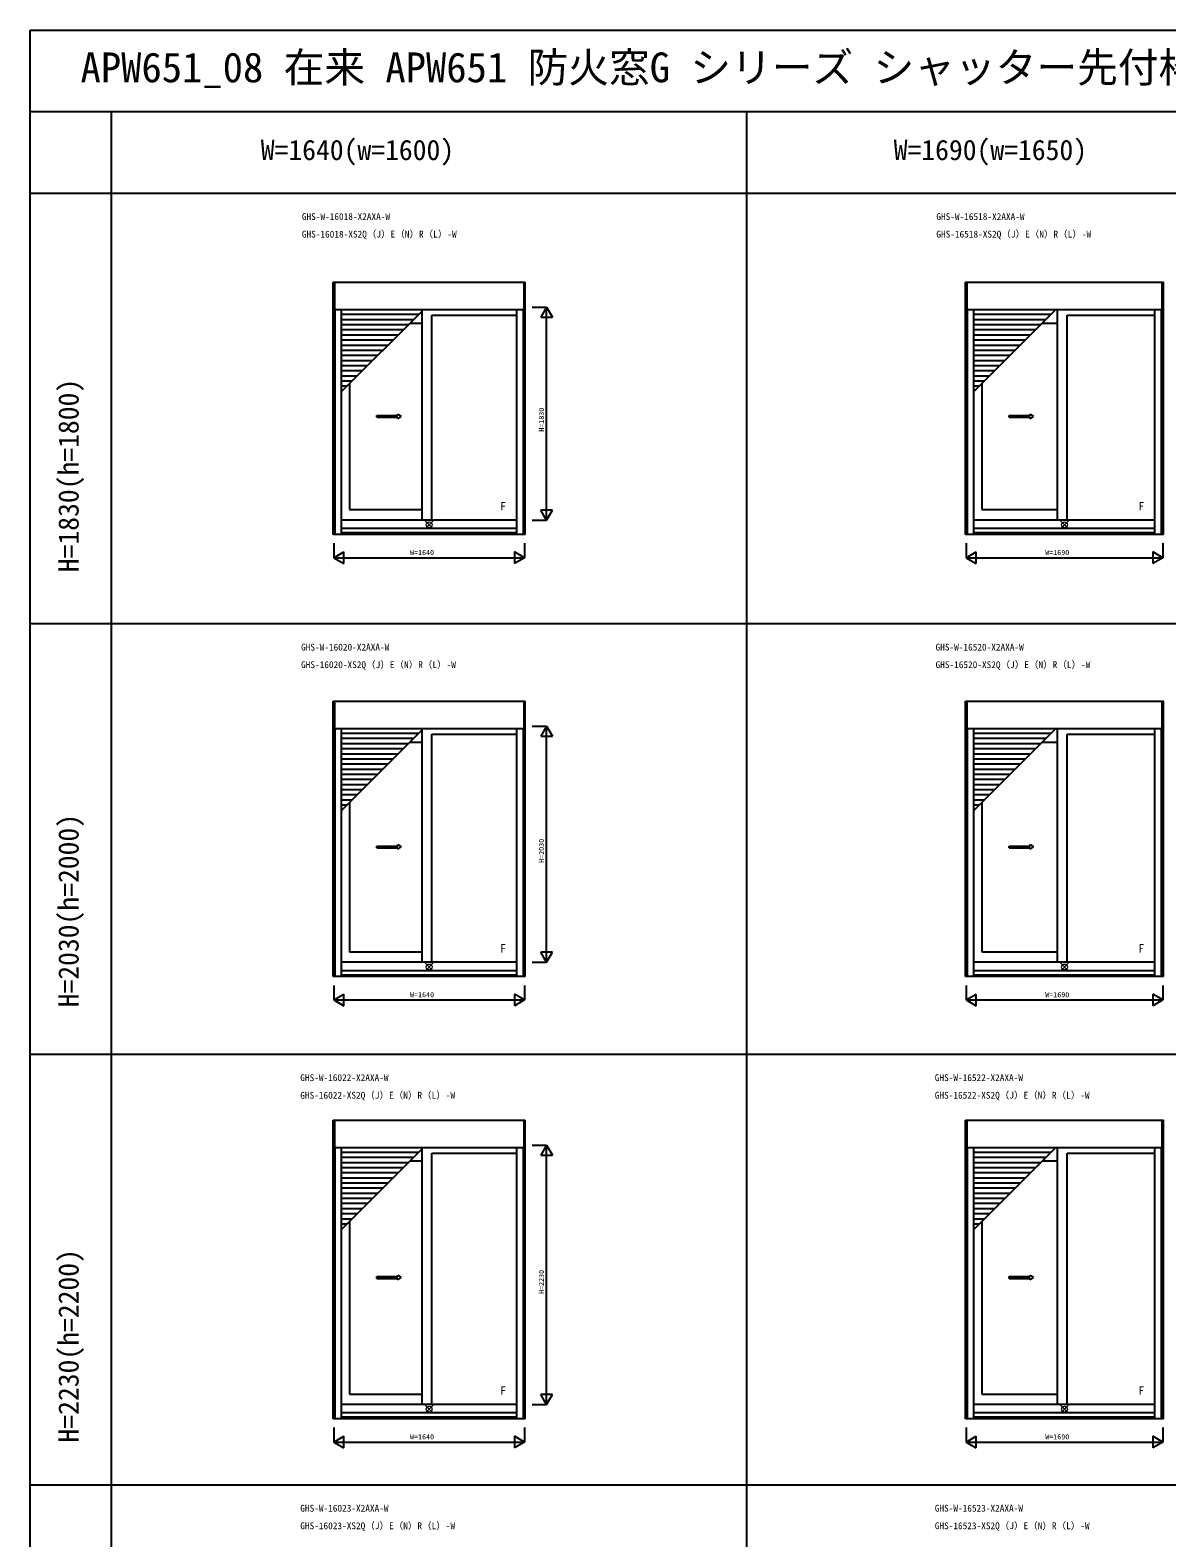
# Model space of a CAD drawing. Units: millimetres, scale not verified. Extents: x -19250 to 19250, y -14000 to 14000.
# Drawn here: x -19250 to -9480, y 1043 to 14000 of the extents above; entities that cross this region are included whole.
import ezdxf
from ezdxf.enums import TextEntityAlignment as Align

# ---------------------------------------------------------------- set-up
doc = ezdxf.new("R2010")
doc.units = ezdxf.units.MM
doc.header["$LTSCALE"] = 50
for name, color, linetype in [('0-0_0', 7, 'Continuous'), ('0-1_YKK_A1', 4, 'Continuous'), ('0-4_YKK_F1', 7, 'Continuous'), ('0-6_YKK_N1', 2, 'Continuous')]:
    doc.layers.add(name, color=color, linetype=linetype)
doc.layers.add('0-5_YKK_IN', color=1, linetype='Continuous', lineweight=18)
doc.styles.add('ＭＳ ゴシック', font='')
doc.styles.get('ＭＳ ゴシック').set_extended_font_data('MS Gothic')

msp = doc.modelspace()

# ---------------------------------------------------------------- linework, layer by layer
at = {"layer": '0-1_YKK_A1'}
for p, q in [((-16646, 11833.75), (-14994, 11833.75)), ((-16646, 9666.25), (-16646, 11833.75)), ((-15007, 11833.75), (-15007, 11599.25)), ((-14994, 9666.25), (-14994, 11833.75)), ((-11211, 11833.75), (-9509, 11833.75)), ((-11211, 9666.25), (-11211, 11833.75)), ((-9522, 11833.75), (-9522, 11599.25)), ((-9509, 9666.25), (-9509, 11833.75)), ((-16629, 9666.25), (-16629, 11599.25)), ((-16573, 9666.25), (-16573, 11599.25)), ((-16573, 10894.35), (-15881, 11586.35)), ((-15912.1, 11555.25), (-16573, 11555.25)), ((-15881, 9789.25), (-15881, 11599.25)), ((-15797, 9789.25), (-15797, 11549.26)), ((-15797, 11549.26), (-15067, 11549.26)), ((-15067, 9666.25), (-15067, 11599.25)), ((-15011, 9666.25), (-15011, 11599.25)), ((-11194, 9666.25), (-11194, 11599.25)), ((-11138, 9666.25), (-11138, 11599.25)), ((-11138, 10894.35), (-10433.1, 11599.25)), ((-10477.1, 11555.25), (-11138, 11555.25)), ((-10421, 9789.25), (-10421, 11599.25)), ((-10337, 9789.25), (-10337, 11549.26)), ((-10337, 11549.26), (-9582, 11549.26)), ((-9582, 9666.25), (-9582, 11599.25)), ((-9526, 9666.25), (-9526, 11599.25)), ((-15956.1, 11511.25), (-16573, 11511.25)), ((-16000.1, 11467.25), (-16573, 11467.25)), ((-16044.1, 11423.25), (-16573, 11423.25)), ((-15985.1, 11482.25), (-15881, 11482.25)), ((-10521.1, 11511.25), (-11138, 11511.25)), ((-10565.1, 11467.25), (-11138, 11467.25)), ((-10609.1, 11423.25), (-11138, 11423.25)), ((-10550.1, 11482.25), (-10421, 11482.25)), ((-16088.1, 11379.25), (-16573, 11379.25)), ((-16132.1, 11335.25), (-16573, 11335.25)), ((-16176.1, 11291.25), (-16573, 11291.25)), ((-10653.1, 11379.25), (-11138, 11379.25)), ((-10697.1, 11335.25), (-11138, 11335.25)), ((-10741.1, 11291.25), (-11138, 11291.25)), ((-16220.1, 11247.25), (-16573, 11247.25)), ((-16264.1, 11203.25), (-16573, 11203.25)), ((-16308.1, 11159.25), (-16573, 11159.25)), ((-10785.1, 11247.25), (-11138, 11247.25)), ((-10829.1, 11203.25), (-11138, 11203.25)), ((-10873.1, 11159.25), (-11138, 11159.25)), ((-16352.1, 11115.25), (-16573, 11115.25)), ((-16396.1, 11071.25), (-16573, 11071.25)), ((-16440.1, 11027.25), (-16573, 11027.25)), ((-10917.1, 11115.25), (-11138, 11115.25)), ((-10961.1, 11071.25), (-11138, 11071.25)), ((-11005.1, 11027.25), (-11138, 11027.25)), ((-16484.1, 10983.25), (-16573, 10983.25)), ((-16528.1, 10939.25), (-16573, 10939.25)), ((-16505, 10962.35), (-16505, 9879.25)), ((-11049.1, 10983.25), (-11138, 10983.25)), ((-11093.1, 10939.25), (-11138, 10939.25)), ((-11070, 10962.35), (-11070, 9879.25)), ((-16271.17, 10688.25), (-16089.83, 10688.26)), ((-16271.16, 10673.25), (-16271.16, 10688.25)), ((-16271.16, 10673.25), (-16089.83, 10673.26)), ((-16089.83, 10688.26), (-16089.83, 10700.76)), ((-16089.83, 10700.76), (-16059.83, 10680.76)), ((-16089.83, 10660.76), (-16059.83, 10680.76)), ((-16089.83, 10660.76), (-16089.83, 10673.26)), ((-10836.17, 10688.25), (-10654.83, 10688.26)), ((-10836.16, 10673.25), (-10836.16, 10688.25)), ((-10836.16, 10673.25), (-10654.83, 10673.26)), ((-10654.83, 10688.26), (-10654.83, 10700.76)), ((-10654.83, 10700.76), (-10624.83, 10680.76)), ((-10654.83, 10660.76), (-10624.83, 10680.76)), ((-10654.83, 10660.76), (-10654.83, 10673.26)), ((-16505, 9879.25), (-15881, 9879.25)), ((-11070, 9879.25), (-10421, 9879.25)), ((-15067, 9789.25), (-16573, 9789.25)), ((-9582, 9789.25), (-11138, 9789.25)), ((-14994, 9666.25), (-16646, 9666.25)), ((-15067, 9717.26), (-16573, 9717.26)), ((-15067, 9679.25), (-16573, 9679.25)), ((-9509, 9666.25), (-11211, 9666.25)), ((-9582, 9717.26), (-11138, 9717.26)), ((-9582, 9679.25), (-11138, 9679.25)), ((-16646, 8233.75), (-14994, 8233.75)), ((-16646, 5866.25), (-16646, 8233.75)), ((-15007, 8233.75), (-15007, 7999.25)), ((-14994, 5866.25), (-14994, 8233.75)), ((-11211, 8233.75), (-9509, 8233.75)), ((-11211, 5866.25), (-11211, 8233.75)), ((-9522, 8233.75), (-9522, 7999.25)), ((-9509, 5866.25), (-9509, 8233.75)), ((-16629, 5866.25), (-16629, 7999.25)), ((-16573, 5866.25), (-16573, 7999.25)), ((-16573, 7294.35), (-15881, 7986.35)), ((-15912.1, 7955.25), (-16573, 7955.25)), ((-15956.1, 7911.25), (-16573, 7911.25)), ((-15881, 5989.25), (-15881, 7999.25)), ((-15797, 5989.25), (-15797, 7949.26)), ((-15797, 7949.26), (-15067, 7949.26)), ((-15067, 5866.25), (-15067, 7999.25)), ((-15011, 5866.25), (-15011, 7999.25)), ((-11194, 5866.25), (-11194, 7999.25)), ((-11138, 5866.25), (-11138, 7999.25)), ((-11138, 7294.35), (-10433.1, 7999.25)), ((-10477.1, 7955.25), (-11138, 7955.25)), ((-10521.1, 7911.25), (-11138, 7911.25)), ((-10421, 5989.25), (-10421, 7999.25)), ((-10337, 5989.25), (-10337, 7949.26)), ((-10337, 7949.26), (-9582, 7949.26)), ((-9582, 5866.25), (-9582, 7999.25)), ((-9526, 5866.25), (-9526, 7999.25)), ((-16000.1, 7867.25), (-16573, 7867.25)), ((-16044.1, 7823.25), (-16573, 7823.25)), ((-16088.1, 7779.25), (-16573, 7779.25)), ((-15985.1, 7882.25), (-15881, 7882.25)), ((-10565.1, 7867.25), (-11138, 7867.25)), ((-10609.1, 7823.25), (-11138, 7823.25)), ((-10653.1, 7779.25), (-11138, 7779.25)), ((-10550.1, 7882.25), (-10421, 7882.25)), ((-16132.1, 7735.25), (-16573, 7735.25)), ((-16176.1, 7691.25), (-16573, 7691.25)), ((-16220.1, 7647.25), (-16573, 7647.25)), ((-10697.1, 7735.25), (-11138, 7735.25)), ((-10741.1, 7691.25), (-11138, 7691.25)), ((-10785.1, 7647.25), (-11138, 7647.25)), ((-16264.1, 7603.25), (-16573, 7603.25)), ((-16308.1, 7559.25), (-16573, 7559.25)), ((-16352.1, 7515.25), (-16573, 7515.25)), ((-10829.1, 7603.25), (-11138, 7603.25)), ((-10873.1, 7559.25), (-11138, 7559.25)), ((-10917.1, 7515.25), (-11138, 7515.25)), ((-16396.1, 7471.25), (-16573, 7471.25)), ((-16440.1, 7427.25), (-16573, 7427.25)), ((-10961.1, 7471.25), (-11138, 7471.25)), ((-11005.1, 7427.25), (-11138, 7427.25)), ((-16484.1, 7383.25), (-16573, 7383.25)), ((-16528.1, 7339.25), (-16573, 7339.25)), ((-16505, 7362.35), (-16505, 6079.25)), ((-11049.1, 7383.25), (-11138, 7383.25)), ((-11093.1, 7339.25), (-11138, 7339.25)), ((-11070, 7362.35), (-11070, 6079.25)), ((-16089.83, 6988.26), (-16089.83, 7000.76)), ((-16089.83, 7000.76), (-16059.83, 6980.76)), ((-10654.83, 6988.26), (-10654.83, 7000.76)), ((-10654.83, 7000.76), (-10624.83, 6980.76)), ((-16271.17, 6988.25), (-16089.83, 6988.26)), ((-16271.16, 6973.25), (-16271.16, 6988.25)), ((-16271.16, 6973.25), (-16089.83, 6973.26)), ((-16089.83, 6960.76), (-16059.83, 6980.76)), ((-16089.83, 6960.76), (-16089.83, 6973.26)), ((-10836.17, 6988.25), (-10654.83, 6988.26)), ((-10836.16, 6973.25), (-10836.16, 6988.25)), ((-10836.16, 6973.25), (-10654.83, 6973.26)), ((-10654.83, 6960.76), (-10624.83, 6980.76)), ((-10654.83, 6960.76), (-10654.83, 6973.26)), ((-15067, 5989.25), (-16573, 5989.25)), ((-16505, 6079.25), (-15881, 6079.25)), ((-9582, 5989.25), (-11138, 5989.25)), ((-11070, 6079.25), (-10421, 6079.25)), ((-14994, 5866.25), (-16646, 5866.25)), ((-15067, 5917.26), (-16573, 5917.26)), ((-15067, 5879.25), (-16573, 5879.25)), ((-9509, 5866.25), (-11211, 5866.25)), ((-9582, 5917.26), (-11138, 5917.26)), ((-9582, 5879.25), (-11138, 5879.25)), ((-16646, 4633.75), (-14994, 4633.75)), ((-16646, 2066.25), (-16646, 4633.75)), ((-15007, 4633.75), (-15007, 4399.25)), ((-14994, 2066.25), (-14994, 4633.75)), ((-11211, 4633.75), (-9509, 4633.75)), ((-11211, 2066.25), (-11211, 4633.75)), ((-9522, 4633.75), (-9522, 4399.25)), ((-9509, 2066.25), (-9509, 4633.75)), ((-16629, 2066.25), (-16629, 4399.25)), ((-16573, 2066.25), (-16573, 4399.25)), ((-16573, 3694.35), (-15881, 4386.35)), ((-15912.1, 4355.25), (-16573, 4355.25)), ((-15956.1, 4311.25), (-16573, 4311.25)), ((-15985.1, 4282.25), (-15881, 4282.25)), ((-15881, 2189.25), (-15881, 4399.25)), ((-15797, 2189.25), (-15797, 4349.26)), ((-15797, 4349.26), (-15067, 4349.26)), ((-15067, 2066.25), (-15067, 4399.25)), ((-15011, 2066.25), (-15011, 4399.25)), ((-11194, 2066.25), (-11194, 4399.25)), ((-11138, 2066.25), (-11138, 4399.25)), ((-11138, 3694.35), (-10433.1, 4399.25)), ((-10477.1, 4355.25), (-11138, 4355.25)), ((-10521.1, 4311.25), (-11138, 4311.25)), ((-10550.1, 4282.25), (-10421, 4282.25)), ((-10421, 2189.25), (-10421, 4399.25)), ((-10337, 2189.25), (-10337, 4349.26)), ((-10337, 4349.26), (-9582, 4349.26)), ((-9582, 2066.25), (-9582, 4399.25)), ((-9526, 2066.25), (-9526, 4399.25)), ((-16000.1, 4267.25), (-16573, 4267.25)), ((-16044.1, 4223.25), (-16573, 4223.25)), ((-16088.1, 4179.25), (-16573, 4179.25)), ((-10565.1, 4267.25), (-11138, 4267.25)), ((-10609.1, 4223.25), (-11138, 4223.25)), ((-10653.1, 4179.25), (-11138, 4179.25)), ((-16132.1, 4135.25), (-16573, 4135.25)), ((-16176.1, 4091.25), (-16573, 4091.25)), ((-16220.1, 4047.25), (-16573, 4047.25)), ((-10697.1, 4135.25), (-11138, 4135.25)), ((-10741.1, 4091.25), (-11138, 4091.25)), ((-10785.1, 4047.25), (-11138, 4047.25)), ((-16264.1, 4003.25), (-16573, 4003.25)), ((-16308.1, 3959.25), (-16573, 3959.25)), ((-16352.1, 3915.25), (-16573, 3915.25)), ((-10829.1, 4003.25), (-11138, 4003.25)), ((-10873.1, 3959.25), (-11138, 3959.25)), ((-10917.1, 3915.25), (-11138, 3915.25)), ((-16396.1, 3871.25), (-16573, 3871.25)), ((-16440.1, 3827.25), (-16573, 3827.25)), ((-16484.1, 3783.25), (-16573, 3783.25)), ((-16505, 3762.35), (-16505, 2279.25)), ((-10961.1, 3871.25), (-11138, 3871.25)), ((-11005.1, 3827.25), (-11138, 3827.25)), ((-11049.1, 3783.25), (-11138, 3783.25)), ((-11070, 3762.35), (-11070, 2279.25)), ((-16528.1, 3739.25), (-16573, 3739.25)), ((-11093.1, 3739.25), (-11138, 3739.25)), ((-16271.17, 3288.25), (-16089.83, 3288.26)), ((-16271.16, 3273.25), (-16271.16, 3288.25)), ((-16271.16, 3273.25), (-16089.83, 3273.26)), ((-16089.83, 3288.26), (-16089.83, 3300.76)), ((-16089.83, 3300.76), (-16059.83, 3280.76)), ((-16089.83, 3260.76), (-16059.83, 3280.76)), ((-16089.83, 3260.76), (-16089.83, 3273.26)), ((-10836.17, 3288.25), (-10654.83, 3288.26)), ((-10836.16, 3273.25), (-10836.16, 3288.25)), ((-10836.16, 3273.25), (-10654.83, 3273.26)), ((-10654.83, 3288.26), (-10654.83, 3300.76)), ((-10654.83, 3300.76), (-10624.83, 3280.76)), ((-10654.83, 3260.76), (-10624.83, 3280.76)), ((-10654.83, 3260.76), (-10654.83, 3273.26)), ((-16505, 2279.25), (-15881, 2279.25)), ((-11070, 2279.25), (-10421, 2279.25)), ((-15067, 2189.25), (-16573, 2189.25)), ((-15067, 2117.26), (-16573, 2117.26)), ((-15067, 2079.25), (-16573, 2079.25)), ((-9582, 2189.25), (-11138, 2189.25)), ((-9582, 2117.26), (-11138, 2117.26)), ((-9582, 2079.25), (-11138, 2079.25)), ((-14994, 2066.25), (-16646, 2066.25)), ((-9509, 2066.25), (-11211, 2066.25))]:
    msp.add_line(p, q, dxfattribs=at)
for points in [[(-16633, 11833.75), (-16633, 11599.25), (-15007, 11599.25)], [(-11198, 11833.75), (-11198, 11599.25), (-9522, 11599.25)], [(-16633, 8233.75), (-16633, 7999.25), (-15007, 7999.25)], [(-11198, 8233.75), (-11198, 7999.25), (-9522, 7999.25)], [(-16633, 4633.75), (-16633, 4399.25), (-15007, 4399.25)], [(-11198, 4633.75), (-11198, 4399.25), (-9522, 4399.25)]]:
    msp.add_lwpolyline(points, dxfattribs=at)
at = {"layer": '0-4_YKK_F1'}
for p, q in [((-19250, 14000), (19250, 14000)), ((-19250, -14000), (-19250, 14000)), ((-19250, 13300), (7630, 13300)), ((-18550, -6600), (-18550, 13300)), ((-13090, -6600), (-13090, 13300)), ((-19250, 12600), (7630, 12600)), ((-19250, 8900), (7630, 8900)), ((-19250, 5200), (7630, 5200)), ((-19250, 1500), (7630, 1500))]:
    msp.add_line(p, q, dxfattribs=at)
at = {"layer": '0-5_YKK_IN'}
for p, q in [((-15855.36, 9713.89), (-15784.64, 9784.61)), ((-15855.36, 9784.61), (-15784.64, 9713.89)), ((-10395.36, 9713.89), (-10324.64, 9784.61)), ((-10395.36, 9784.61), (-10324.64, 9713.89)), ((-15855.36, 5913.89), (-15784.64, 5984.61)), ((-15855.36, 5984.61), (-15784.64, 5913.89)), ((-10395.36, 5913.89), (-10324.64, 5984.61)), ((-10395.36, 5984.61), (-10324.64, 5913.89)), ((-15855.36, 2113.89), (-15784.64, 2184.61)), ((-15855.36, 2184.61), (-15784.64, 2113.89)), ((-10324.64, 2113.89), (-10395.36, 2184.61)), ((-10324.64, 2184.61), (-10395.36, 2113.89))]:
    msp.add_line(p, q, dxfattribs=at)
for centre in [(-15820, 9749.25), (-10360, 9749.25), (-15820, 5949.25), (-10360, 5949.25), (-15820, 2149.25), (-10360, 2149.25)]:
    msp.add_circle(centre, 25, dxfattribs=at)
at = {"layer": '0-6_YKK_N1'}
for p, q in [((-14936, 11619.25), (-14811, 11619.25)), ((-14811, 11619.25), (-14861, 11532.65)), ((-14861, 11532.65), (-14761, 11532.65)), ((-14811, 9789.25), (-14811, 11619.25)), ((-14811, 11619.25), (-14761, 11532.65)), ((-14811, 9789.25), (-14861, 9875.86)), ((-14761, 9875.86), (-14861, 9875.86)), ((-14811, 9789.25), (-14761, 9875.86)), ((-14936, 9789.25), (-14811, 9789.25)), ((-16640, 9591.25), (-16640, 9466.25)), ((-15000, 9591.25), (-15000, 9466.25)), ((-11205, 9591.25), (-11205, 9466.25)), ((-9515, 9591.25), (-9515, 9466.25)), ((-16640, 9466.25), (-16553.4, 9516.25)), ((-16640, 9466.25), (-15000, 9466.25)), ((-16640, 9466.25), (-16553.4, 9416.25)), ((-16553.4, 9416.25), (-16553.4, 9516.25)), ((-15000, 9466.25), (-15086.6, 9516.25)), ((-15086.6, 9516.25), (-15086.6, 9416.25)), ((-15000, 9466.25), (-15086.6, 9416.25)), ((-11205, 9466.25), (-11118.4, 9516.25)), ((-11205, 9466.25), (-9515, 9466.25)), ((-11205, 9466.25), (-11118.4, 9416.25)), ((-11118.4, 9416.25), (-11118.4, 9516.25)), ((-9515, 9466.25), (-9601.6, 9516.25)), ((-9601.6, 9516.25), (-9601.6, 9416.25)), ((-9515, 9466.25), (-9601.6, 9416.25)), ((-14936, 8019.25), (-14811, 8019.25)), ((-14811, 8019.25), (-14861, 7932.65)), ((-14861, 7932.65), (-14761, 7932.65)), ((-14811, 5989.25), (-14811, 8019.25)), ((-14811, 8019.25), (-14761, 7932.65)), ((-14936, 5989.25), (-14811, 5989.25)), ((-14811, 5989.25), (-14861, 6075.86)), ((-14761, 6075.86), (-14861, 6075.86)), ((-14811, 5989.25), (-14761, 6075.86)), ((-16640, 5791.25), (-16640, 5666.25)), ((-16640, 5666.25), (-16553.4, 5716.25)), ((-16553.4, 5616.25), (-16553.4, 5716.25)), ((-15000, 5666.25), (-15086.6, 5716.25)), ((-15086.6, 5716.25), (-15086.6, 5616.25)), ((-15000, 5791.25), (-15000, 5666.25)), ((-11205, 5791.25), (-11205, 5666.25)), ((-11205, 5666.25), (-11118.4, 5716.25)), ((-11118.4, 5616.25), (-11118.4, 5716.25)), ((-9515, 5666.25), (-9601.6, 5716.25)), ((-9601.6, 5716.25), (-9601.6, 5616.25)), ((-9515, 5791.25), (-9515, 5666.25)), ((-16640, 5666.25), (-15000, 5666.25)), ((-16640, 5666.25), (-16553.4, 5616.25)), ((-15000, 5666.25), (-15086.6, 5616.25)), ((-11205, 5666.25), (-9515, 5666.25)), ((-11205, 5666.25), (-11118.4, 5616.25)), ((-9515, 5666.25), (-9601.6, 5616.25)), ((-14936, 4419.25), (-14811, 4419.25)), ((-14811, 4419.25), (-14861, 4332.65)), ((-14811, 2189.25), (-14811, 4419.25)), ((-14811, 4419.25), (-14761, 4332.65)), ((-14861, 4332.65), (-14761, 4332.65)), ((-14811, 2189.25), (-14861, 2275.86)), ((-14761, 2275.86), (-14861, 2275.86)), ((-14811, 2189.25), (-14761, 2275.86)), ((-14936, 2189.25), (-14811, 2189.25)), ((-16640, 1991.25), (-16640, 1866.25)), ((-15000, 1991.25), (-15000, 1866.25)), ((-11205, 1991.25), (-11205, 1866.25)), ((-9515, 1991.25), (-9515, 1866.25)), ((-16640, 1866.25), (-16553.4, 1916.25)), ((-16640, 1866.25), (-15000, 1866.25)), ((-16640, 1866.25), (-16553.4, 1816.25)), ((-16553.4, 1816.25), (-16553.4, 1916.25)), ((-15000, 1866.25), (-15086.6, 1916.25)), ((-15086.6, 1916.25), (-15086.6, 1816.25)), ((-15000, 1866.25), (-15086.6, 1816.25)), ((-11205, 1866.25), (-11118.4, 1916.25)), ((-11205, 1866.25), (-9515, 1866.25)), ((-11205, 1866.25), (-11118.4, 1816.25)), ((-11118.4, 1816.25), (-11118.4, 1916.25)), ((-9515, 1866.25), (-9601.6, 1916.25)), ((-9601.6, 1916.25), (-9601.6, 1816.25)), ((-9515, 1866.25), (-9601.6, 1816.25))]:
    msp.add_line(p, q, dxfattribs=at)

# ---------------------------------------------------------------- texts
at = {"layer": '0-0_0', "style": 'ＭＳ ゴシック'}
for s, height, p in [('APW651_08 在来 APW651 防火窓G シリーズ シャッター先付枠 トリプルガラス アングル無枠 防火窓G シリーズ  リモコンシャッターGR 片引き窓の場合 本州規格 見切材納まり', 256.6, (-18817.07, 13475)), ('GHS-W-16018-X2AXA-W\u3000', 58.65, (-16914.67, 12350.93)), ('GHS-W-16518-X2AXA-W\u3000', 58.65, (-11461.33, 12350.93)), ('GHS-16018-XS2Q（J）E（N）R（L）-W', 58.65, (-16914.67, 12200)), ('GHS-16518-XS2Q（J）E（N）R（L）-W', 58.65, (-11461.33, 12200)), ('GHS-W-16020-X2AXA-W\u3000', 58.65, (-16921.33, 8650.93)), ('GHS-W-16520-X2AXA-W\u3000', 58.65, (-11468, 8650.93)), ('GHS-16020-XS2Q（J）E（N）R（L）-W', 58.65, (-16921.33, 8500)), ('GHS-16520-XS2Q（J）E（N）R（L）-W', 58.65, (-11468, 8500)), ('GHS-W-16022-X2AXA-W\u3000', 58.65, (-16928, 4950.93)), ('GHS-W-16522-X2AXA-W\u3000', 58.65, (-11474.67, 4950.93)), ('GHS-16022-XS2Q（J）E（N）R（L）-W', 58.65, (-16928, 4800)), ('GHS-16522-XS2Q（J）E（N）R（L）-W', 58.65, (-11474.67, 4800)), ('GHS-W-16023-X2AXA-W\u3000', 58.65, (-16928, 1250.93)), ('GHS-W-16523-X2AXA-W\u3000', 58.65, (-11474.67, 1250.93)), ('GHS-16023-XS2Q（J）E（N）R（L）-W', 58.65, (-16928, 1100)), ('GHS-16523-XS2Q（J）E（N）R（L）-W', 58.65, (-11474.67, 1100))]:
    msp.add_text(s, height=height, dxfattribs=at).set_placement(p, align=Align.BOTTOM_LEFT)
at = {"layer": '0-0_0', "color": 3, "style": 'ＭＳ ゴシック'}
for s, p in [('W=1640(w=1600)', (-17267.83, 12831)), ('W=1690(w=1650)', (-11827.67, 12831))]:
    msp.add_text(s, height=174.5, dxfattribs=at).set_placement(p, align=Align.BOTTOM_LEFT)
for s, p in [('H=1830(h=1800)', (-18781, 9341.83)), ('H=2030(h=2000)', (-18781, 5602.17)), ('H=2230(h=2200)', (-18781, 1862.5))]:
    msp.add_text(s, height=174.5, rotation=90, dxfattribs=at).set_placement(p, align=Align.BOTTOM_LEFT)
at = {"layer": '0-1_YKK_A1', "style": 'ＭＳ ゴシック'}
for p in [(-15209.94, 9850.49), (-9724.94, 9850.49), (-15209.94, 6050.49), (-9724.94, 6050.49), (-15209.94, 2250.49), (-9724.94, 2250.49)]:
    msp.add_text('F', height=73.31, dxfattribs=at).set_placement(p, align=Align.BOTTOM_LEFT)
at = {"layer": '0-6_YKK_N1', "style": 'ＭＳ ゴシック'}
for s, p in [('H=1830', (-14821, 10549.25)), ('H=2030', (-14821, 6844.25)), ('H=2230', (-14821, 3139.25))]:
    msp.add_text(s, height=43.99, rotation=90, dxfattribs=at).set_placement(p, align=Align.BOTTOM_LEFT)
for s, p in [('W=1640', (-15985, 9476.25)), ('W=1690', (-10525, 9476.25)), ('W=1640', (-15985, 5676.25)), ('W=1690', (-10525, 5676.25)), ('W=1640', (-15985, 1876.25)), ('W=1690', (-10525, 1876.25))]:
    msp.add_text(s, height=43.99, dxfattribs=at).set_placement(p, align=Align.BOTTOM_LEFT)

doc.saveas('drawing.dxf')
